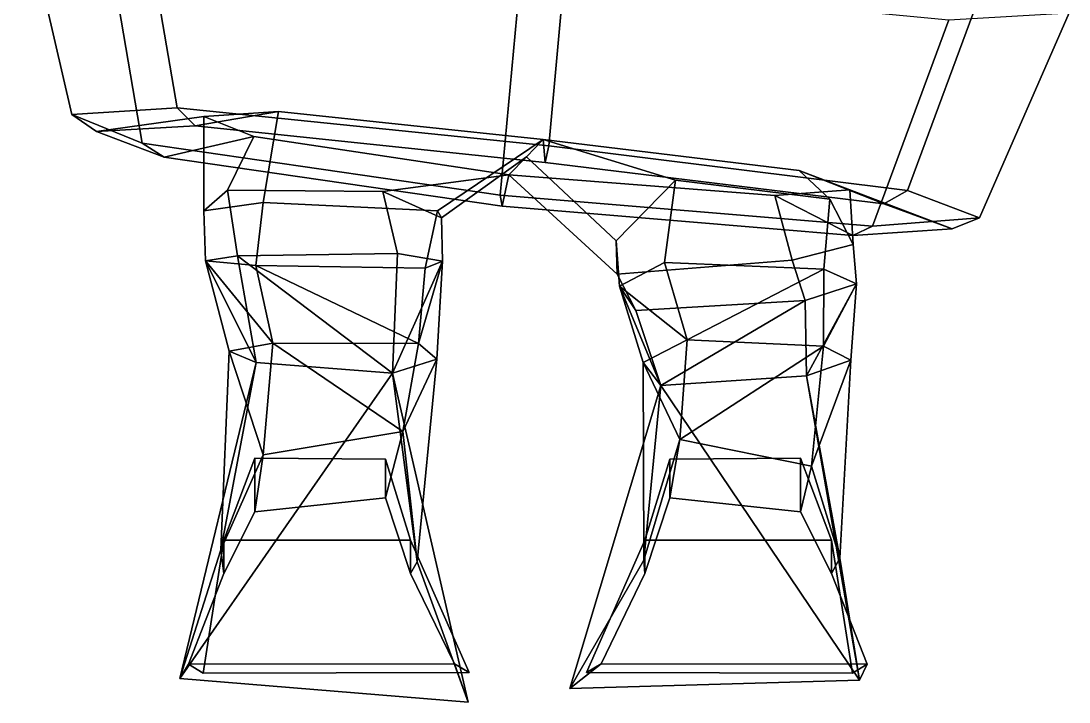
# Model space of a CAD drawing. Extents: x -189 to 135, y -160 to 354.
# Drawn here: x -129.9 to 134.8, y -160.3 to 11.5 of the extents above; entities that cross this region are included whole.
import ezdxf

# ---------------------------------------------------------------- set-up
doc = ezdxf.new("R2010")
doc.units = 0

msp = doc.modelspace()

# ---------------------------------------------------------------- linework, layer by layer
for points in [[(-99.895821, 44.943771, 87.260956), (-129.866577, 43.567474, 5.30536), (-117.035645, -12.111984, 1.653281), (-90.423653, -10.354767, 83.809105)], [(-117.035645, -12.111984, 1.653281), (-129.866577, 43.567474, 5.30536), (-108.711609, 35.96814, -87.145485), (-99.239449, -19.330383, -90.597336)], [(3.419065, -19.976624, 112.277382), (8.394957, 34.651245, 114.919479), (-99.895821, 44.943771, 87.260956), (-90.423653, -10.354767, 83.809105)], [(-99.239449, -19.330383, -90.597336), (-108.711609, 35.96814, -87.145485), (-3.85341, 22.180084, -127.506577), (-8.834883, -32.452744, -130.147583)], [(3.419065, -19.976624, 112.277382), (93.990242, -31.269829, 72.815613), (113.239655, 20.771286, 74.555283), (8.394957, 34.651245, 114.919479)], [(85.174454, -40.245453, -101.590828), (-8.834883, -32.452744, -130.147583), (-3.85341, 22.180084, -127.506577), (104.423866, 11.795654, -99.851158)], [(113.239655, 20.771286, 74.555283), (93.990242, -31.269829, 72.815613), (112.161766, -38.10611, -12.009893), (134.769943, 13.554077, -10.47045)], [(112.161766, -38.10611, -12.009893), (85.174454, -40.245453, -101.590828), (104.423866, 11.795654, -99.851158), (134.769943, 13.554077, -10.47045)], [(-90.423653, -10.354767, 83.809105), (-117.035645, -12.111984, 1.653281), (-110.769012, -16.400986, 1.08918), (-85.899727, -14.92688, 74.918182)], [(3.419065, -19.976624, 112.277382), (-90.423653, -10.354767, 83.809105), (-85.899727, -14.92688, 74.918182), (2.470986, -24.18338, 99.786636)], [(-117.035645, -12.111984, 1.653281), (-99.239449, -19.330383, -90.597336), (-93.701309, -22.869904, -79.423805), (-110.769012, -16.400986, 1.08918)], [(-85.899727, -14.92688, 74.918182), (-110.769012, -16.400986, 1.08918), (-83.666962, -12.593445, -0.160062), (-64.874519, -11.313309, 58.543659)], [(-110.769012, -16.400986, 1.08918), (-93.701309, -22.869904, -79.423805), (-71.039192, -17.589752, -63.414585), (-83.666962, -12.593445, -0.160062)], [(2.470986, -24.18338, 99.786636), (-85.899727, -14.92688, 74.918182), (-64.874519, -11.313309, 58.543659), (2.029198, -18.399536, 78.997543)], [(-64.874519, -11.313309, 58.543659), (-83.666962, -12.593445, -0.160062), (-83.658974, -36.360519, -0.574061), (-68.695267, -34.289749, 37.889072)], [(-83.666962, -12.593445, -0.160062), (-71.039192, -17.589752, -63.414585), (-77.67791, -31.137154, -43.135586), (-83.658974, -36.360519, -0.574061)], [(2.029198, -18.399536, 78.997543), (-64.874519, -11.313309, 58.543659), (-68.695267, -34.289749, 37.889072), (-24.664253, -36.362213, 54.783661)], [(-93.701309, -22.869904, -79.423805), (-8.373216, -35.224197, -114.748726), (-6.677816, -27.26442, -93.256966), (-71.039192, -17.589752, -63.414585)], [(-71.039192, -17.589752, -63.414585), (-6.677816, -27.26442, -93.256966), (-38.483707, -31.51207, -69.869659), (-77.67791, -31.137154, -43.135586)], [(-2.238793, -22.744919, -5.437902), (2.029198, -18.399536, 78.997543), (-24.664253, -36.362213, 54.783661), (-23.712152, -38.123367, -7.661407)], [(20.408525, -43.973587, -3.847904), (35.393234, -28.637886, 56.245804), (2.029198, -18.399536, 78.997543), (-2.238793, -22.744919, -5.437902)], [(2.029198, -18.399536, 78.997543), (35.393234, -28.637886, 56.245804), (74.384857, -33.398422, 28.96814), (66.625931, -26.227272, 50.704506)], [(2.470986, -24.18338, 99.786636), (2.029198, -18.399536, 78.997543), (66.625931, -26.227272, 50.704506), (87.971367, -34.64624, 64.553185)], [(-99.239449, -19.330383, -90.597336), (-8.834883, -32.452744, -130.147583), (-8.373216, -35.224197, -114.748726), (-93.701309, -22.869904, -79.423805)], [(3.419065, -19.976624, 112.277382), (2.470986, -24.18338, 99.786636), (87.971367, -34.64624, 64.553185), (93.990242, -31.269829, 72.815613)], [(-6.677816, -27.26442, -93.256966), (-2.238793, -22.744919, -5.437902), (-23.712152, -38.123367, -7.661407), (-38.483707, -31.51207, -69.869659)], [(20.408525, -43.973587, -3.847904), (-2.238793, -22.744919, -5.437902), (-6.677816, -27.26442, -93.256966), (20.682417, -52.350998, -69.106819)], [(66.625931, -26.227272, 50.704506), (74.384857, -33.398422, 28.96814), (80.288223, -44.853424, -11.542041), (79.388649, -31.086182, -9.880316)], [(87.971367, -34.64624, 64.553185), (66.625931, -26.227272, 50.704506), (79.388649, -31.086182, -9.880316), (105.249916, -40.90049, -11.788383)], [(80.169777, -42.589279, -89.788803), (60.461262, -32.503708, -71.253738), (-6.677816, -27.26442, -93.256966), (-8.373216, -35.224197, -114.748726)], [(60.461262, -32.503708, -71.253738), (64.82283, -48.811951, -52.511066), (20.682417, -52.350998, -69.106819), (-6.677816, -27.26442, -93.256966)], [(32.593491, -49.437729, 21.679724), (35.393234, -28.637886, 56.245804), (20.408525, -43.973587, -3.847904), (21.244202, -55.412285, -3.499673)], [(32.593491, -49.437729, 21.679724), (72.864639, -51.127037, 6.214812), (74.384857, -33.398422, 28.96814), (35.393234, -28.637886, 56.245804)], [(-83.297379, -48.96447, -3.708949), (-83.658974, -36.360519, -0.574061), (-77.67791, -31.137154, -43.135586), (-75.151199, -47.732132, -23.049517)], [(-75.151199, -47.732132, -23.049517), (-77.67791, -31.137154, -43.135586), (-38.483707, -31.51207, -69.869659), (-34.791122, -47.137573, -38.113033)], [(-23.388653, -49.044342, -11.965267), (-34.791122, -47.137573, -38.113033), (-38.483707, -31.51207, -69.869659), (-23.712152, -38.123367, -7.661407)], [(79.388649, -31.086182, -9.880316), (80.288223, -44.853424, -11.542041), (64.82283, -48.811951, -52.511066), (60.461262, -32.503708, -71.253738)], [(105.249916, -40.90049, -11.788383), (79.388649, -31.086182, -9.880316), (60.461262, -32.503708, -71.253738), (80.169777, -42.589279, -89.788803)], [(93.990242, -31.269829, 72.815613), (87.971367, -34.64624, 64.553185), (105.249916, -40.90049, -11.788383), (112.161766, -38.10611, -12.009893)], [(-70.597168, -50.146439, 11.613408), (-68.695267, -34.289749, 37.889072), (-83.658974, -36.360519, -0.574061), (-83.297379, -48.96447, -3.708949)], [(-27.784914, -50.851898, 15.214542), (-24.664253, -36.362213, 54.783661), (-68.695267, -34.289749, 37.889072), (-70.597168, -50.146439, 11.613408)], [(85.174454, -40.245453, -101.590828), (80.169777, -42.589279, -89.788803), (-8.373216, -35.224197, -114.748726), (-8.834883, -32.452744, -130.147583)], [(72.864639, -51.127037, 6.214812), (81.078545, -54.809135, -12.222237), (80.288223, -44.853424, -11.542041), (74.384857, -33.398422, 28.96814)], [(-27.784914, -50.851898, 15.214542), (-23.388653, -49.044342, -11.965267), (-23.712152, -38.123367, -7.661407), (-24.664253, -36.362213, 54.783661)], [(112.161766, -38.10611, -12.009893), (105.249916, -40.90049, -11.788383), (80.169777, -42.589279, -89.788803), (85.174454, -40.245453, -101.590828)], [(21.244202, -55.412285, -3.499673), (20.408525, -43.973587, -3.847904), (20.682417, -52.350998, -69.106819), (25.374134, -61.483353, -32.092068)], [(81.078545, -54.809135, -12.222237), (68.172058, -58.956696, -28.736853), (64.82283, -48.811951, -52.511066), (80.288223, -44.853424, -11.542041)], [(-36.022545, -77.295753, -23.713594), (-75.151199, -47.732132, -23.049517), (-34.791122, -47.137573, -38.113033)], [(-36.022545, -77.295753, -23.713594), (-34.791122, -47.137573, -38.113033), (-23.388653, -49.044342, -11.965267)], [(-70.502228, -74.619835, -10.378258), (-83.297379, -48.96447, -3.708949), (-75.151199, -47.732132, -23.049517)], [(-66.228706, -69.76091, 21.100922), (-70.597168, -50.146439, 11.613408), (-83.297379, -48.96447, -3.708949)], [(-66.228706, -69.76091, 21.100922), (-83.297379, -48.96447, -3.708949), (-77.289825, -71.766281, 7.098922)], [(-77.289825, -71.766281, 7.098922), (-83.297379, -48.96447, -3.708949), (-70.502228, -74.619835, -10.378258)], [(-70.502228, -74.619835, -10.378258), (-75.151199, -47.732132, -23.049517), (-36.022545, -77.295753, -23.713594)], [(-29.447895, -69.82048, 24.715912), (-27.784914, -50.851898, 15.214542), (-70.597168, -50.146439, 11.613408)], [(-29.447895, -69.82048, 24.715912), (-70.597168, -50.146439, 11.613408), (-66.228706, -69.76091, 21.100922)], [(-24.830187, -73.780067, -0.056884), (-36.022545, -77.295753, -23.713594), (-23.388653, -49.044342, -11.965267)], [(-29.447895, -69.82048, 24.715912), (-24.830187, -73.780067, -0.056884), (-23.388653, -49.044342, -11.965267)], [(-29.447895, -69.82048, 24.715912), (-23.388653, -49.044342, -11.965267), (-27.784914, -50.851898, 15.214542)], [(68.172058, -58.956696, -28.736853), (25.374134, -61.483353, -32.092068), (20.682417, -52.350998, -69.106819), (64.82283, -48.811951, -52.511066)], [(38.328922, -68.959564, 36.27866), (32.593491, -49.437729, 21.679724), (21.244202, -55.412285, -3.499673)], [(38.328922, -68.959564, 36.27866), (72.864639, -51.127037, 6.214812), (32.593491, -49.437729, 21.679724)], [(38.328922, -68.959564, 36.27866), (72.776901, -70.555038, 22.468077), (72.864639, -51.127037, 6.214812)], [(72.776901, -70.555038, 22.468077), (81.078545, -54.809135, -12.222237), (72.864639, -51.127037, 6.214812)], [(38.328922, -68.959564, 36.27866), (21.244202, -55.412285, -3.499673), (27.269274, -74.660324, 13.326679)], [(31.72975, -80.422318, -12.948982), (21.244202, -55.412285, -3.499673), (25.374134, -61.483353, -32.092068)], [(27.269274, -74.660324, 13.326679), (21.244202, -55.412285, -3.499673), (31.72975, -80.422318, -12.948982)], [(68.487434, -78.005829, -9.529892), (68.172058, -58.956696, -28.736853), (81.078545, -54.809135, -12.222237)], [(79.688553, -74.055908, 5.676808), (68.487434, -78.005829, -9.529892), (81.078545, -54.809135, -12.222237)], [(72.776901, -70.555038, 22.468077), (79.688553, -74.055908, 5.676808), (81.078545, -54.809135, -12.222237)], [(31.72975, -80.422318, -12.948982), (25.374134, -61.483353, -32.092068), (68.172058, -58.956696, -28.736853)], [(68.487434, -78.005829, -9.529892), (31.72975, -80.422318, -12.948982), (68.172058, -58.956696, -28.736853)], [(-68.727539, -97.958313, 9.72578), (-66.228706, -69.76091, 21.100922), (-77.289825, -71.766281, 7.098922)], [(-68.727539, -97.958313, 9.72578), (-33.482407, -92.062103, 14.660616), (-66.228706, -69.76091, 21.100922)], [(-33.482407, -92.062103, 14.660616), (-29.447895, -69.82048, 24.715912), (-66.228706, -69.76091, 21.100922)], [(-33.482407, -92.062103, 14.660616), (-24.830187, -73.780067, -0.056884), (-29.447895, -69.82048, 24.715912)], [(36.517128, -94.082443, 21.528917), (38.328922, -68.959564, 36.27866), (27.269274, -74.660324, 13.326679)], [(36.517128, -94.082443, 21.528917), (72.776901, -70.555038, 22.468077), (38.328922, -68.959564, 36.27866)], [(69.735886, -100.807785, 8.278962), (72.776901, -70.555038, 22.468077), (36.517128, -94.082443, 21.528917)], [(69.735886, -100.807785, 8.278962), (79.688553, -74.055908, 5.676808), (72.776901, -70.555038, 22.468077)], [(-79.360367, -121.936005, -2.701384), (-68.727539, -97.958313, 9.72578), (-77.289825, -71.766281, 7.098922)], [(-79.360367, -121.936005, -2.701384), (-77.289825, -71.766281, 7.098922), (-70.502228, -74.619835, -10.378258)], [(-29.862902, -124.893784, -7.991333), (-36.022545, -77.295753, -23.713594), (-24.830187, -73.780067, -0.056884)], [(-29.862902, -124.893784, -7.991333), (-24.830187, -73.780067, -0.056884), (-33.482407, -92.062103, 14.660616)], [(76.926041, -123.998466, -8.426136), (68.487434, -78.005829, -9.529892), (79.688553, -74.055908, 5.676808)], [(76.926041, -123.998466, -8.426136), (79.688553, -74.055908, 5.676808), (69.735886, -100.807785, 8.278962)], [(-89.743416, -154.371094, -23.621016), (-79.360367, -121.936005, -2.701384), (-70.502228, -74.619835, -10.378258)], [(-89.743416, -154.371094, -23.621016), (-70.502228, -74.619835, -10.378258), (-36.022545, -77.295753, -23.713594)], [(27.440205, -124.506973, -2.70298), (36.517128, -94.082443, 21.528917), (27.269274, -74.660324, 13.326679)], [(27.440205, -124.506973, -2.70298), (27.269274, -74.660324, 13.326679), (31.72975, -80.422318, -12.948982)], [(-16.97324, -160.286896, -33.053196), (-89.743416, -154.371094, -23.621016), (-36.022545, -77.295753, -23.713594)], [(-16.97324, -160.286896, -33.053196), (-36.022545, -77.295753, -23.713594), (-29.862902, -124.893784, -7.991333)], [(81.887131, -154.750198, -34.092014), (31.72975, -80.422318, -12.948982), (68.487434, -78.005829, -9.529892)], [(81.887131, -154.750198, -34.092014), (68.487434, -78.005829, -9.529892), (76.926041, -123.998466, -8.426136)], [(8.749125, -156.891525, -27.427322), (27.440205, -124.506973, -2.70298), (31.72975, -80.422318, -12.948982)], [(8.749125, -156.891525, -27.427322), (31.72975, -80.422318, -12.948982), (81.887131, -154.750198, -34.092014)], [(-33.482407, -92.062103, 14.660616), (-68.727539, -97.958313, 9.72578), (-70.777412, -112.334427, 35.947453), (-37.787899, -108.736435, 35.947453)], [(-29.862902, -124.893784, -7.991333), (-33.482407, -92.062103, 14.660616), (-37.787899, -108.736435, 35.947453), (-31.473774, -127.827744, 43.725594)], [(27.440205, -124.506973, -2.70298), (27.673773, -127.827744, 43.725594), (33.987896, -108.736435, 35.947453), (36.517128, -94.082443, 21.528917)], [(36.517128, -94.082443, 21.528917), (33.987896, -108.736435, 35.947453), (66.977409, -112.334427, 35.947453), (69.735886, -100.807785, 8.278962)], [(-79.360367, -121.936005, -2.701384), (-78.613716, -127.827744, 43.725594), (-70.777412, -112.334427, 35.947453), (-68.727539, -97.958313, 9.72578)], [(-31.473774, -119.444244, 102.617195), (-37.787899, -98.998032, 87.801697), (-70.777412, -98.812729, 87.801697), (-78.613716, -119.444244, 102.617195)], [(-78.613716, -119.444244, 102.617195), (-70.777412, -98.812729, 87.801697), (-70.777412, -112.334427, 35.947453), (-78.613716, -127.827744, 43.725594)], [(-37.787899, -98.998032, 87.801697), (-37.787899, -108.736435, 35.947453), (-70.777412, -112.334427, 35.947453), (-70.777412, -98.812729, 87.801697)], [(-31.473774, -119.444244, 102.617195), (-31.473774, -127.827744, 43.725594), (-37.787899, -108.736435, 35.947453), (-37.787899, -98.998032, 87.801697)], [(27.673773, -119.444244, 102.617195), (74.813721, -119.444244, 102.617195), (66.977409, -98.812729, 87.801697), (33.987896, -98.998032, 87.801697)], [(27.673773, -119.444244, 102.617195), (33.987896, -98.998032, 87.801697), (33.987896, -108.736435, 35.947453), (27.673773, -127.827744, 43.725594)], [(33.987896, -98.998032, 87.801697), (66.977409, -98.812729, 87.801697), (66.977409, -112.334427, 35.947453), (33.987896, -108.736435, 35.947453)], [(74.813721, -119.444244, 102.617195), (74.813721, -127.827744, 43.725594), (66.977409, -112.334427, 35.947453), (66.977409, -98.812729, 87.801697)], [(76.926041, -123.998466, -8.426136), (69.735886, -100.807785, 8.278962), (66.977409, -112.334427, 35.947453), (74.813721, -127.827744, 43.725594)], [(-83.890282, -153.02951, 102.617195), (-78.613716, -119.444244, 102.617195), (-78.613716, -127.827744, 43.725594), (-87.594154, -150.723206, 36.317848)], [(-16.70689, -152.844193, 102.617195), (-31.473774, -119.444244, 102.617195), (-78.613716, -119.444244, 102.617195), (-83.890282, -153.02951, 102.617195)], [(-16.70689, -152.844193, 102.617195), (-20.410763, -150.61731, 32.613968), (-31.473774, -127.827744, 43.725594), (-31.473774, -119.444244, 102.617195)], [(12.906889, -152.844193, 102.617195), (80.090286, -153.02951, 102.617195), (74.813721, -119.444244, 102.617195), (27.673773, -119.444244, 102.617195)], [(12.906889, -152.844193, 102.617195), (27.673773, -119.444244, 102.617195), (27.673773, -127.827744, 43.725594), (16.610764, -150.61731, 32.613968)], [(80.090286, -153.02951, 102.617195), (83.794151, -150.723206, 36.317848), (74.813721, -127.827744, 43.725594), (74.813721, -119.444244, 102.617195)], [(-89.743416, -154.371094, -23.621016), (-87.594154, -150.723206, 36.317848), (-78.613716, -127.827744, 43.725594), (-79.360367, -121.936005, -2.701384)], [(81.887131, -154.750198, -34.092014), (76.926041, -123.998466, -8.426136), (74.813721, -127.827744, 43.725594), (83.794151, -150.723206, 36.317848)], [(-16.97324, -160.286896, -33.053196), (-29.862902, -124.893784, -7.991333), (-31.473774, -127.827744, 43.725594), (-20.410763, -150.61731, 32.613968)], [(8.749125, -156.891525, -27.427322), (16.610764, -150.61731, 32.613968), (27.673773, -127.827744, 43.725594), (27.440205, -124.506973, -2.70298)], [(-89.743416, -154.371094, -23.621016), (-16.97324, -160.286896, -33.053196), (-20.410763, -150.61731, 32.613968), (-87.594154, -150.723206, 36.317848)], [(-83.890282, -153.02951, 102.617195), (-87.594154, -150.723206, 36.317848), (-20.410763, -150.61731, 32.613968), (-16.70689, -152.844193, 102.617195)], [(81.887131, -154.750198, -34.092014), (83.794151, -150.723206, 36.317848), (16.610764, -150.61731, 32.613968), (8.749125, -156.891525, -27.427322)], [(80.090286, -153.02951, 102.617195), (12.906889, -152.844193, 102.617195), (16.610764, -150.61731, 32.613968), (83.794151, -150.723206, 36.317848)]]:
    msp.add_3dface(points)

doc.saveas('drawing.dxf')
